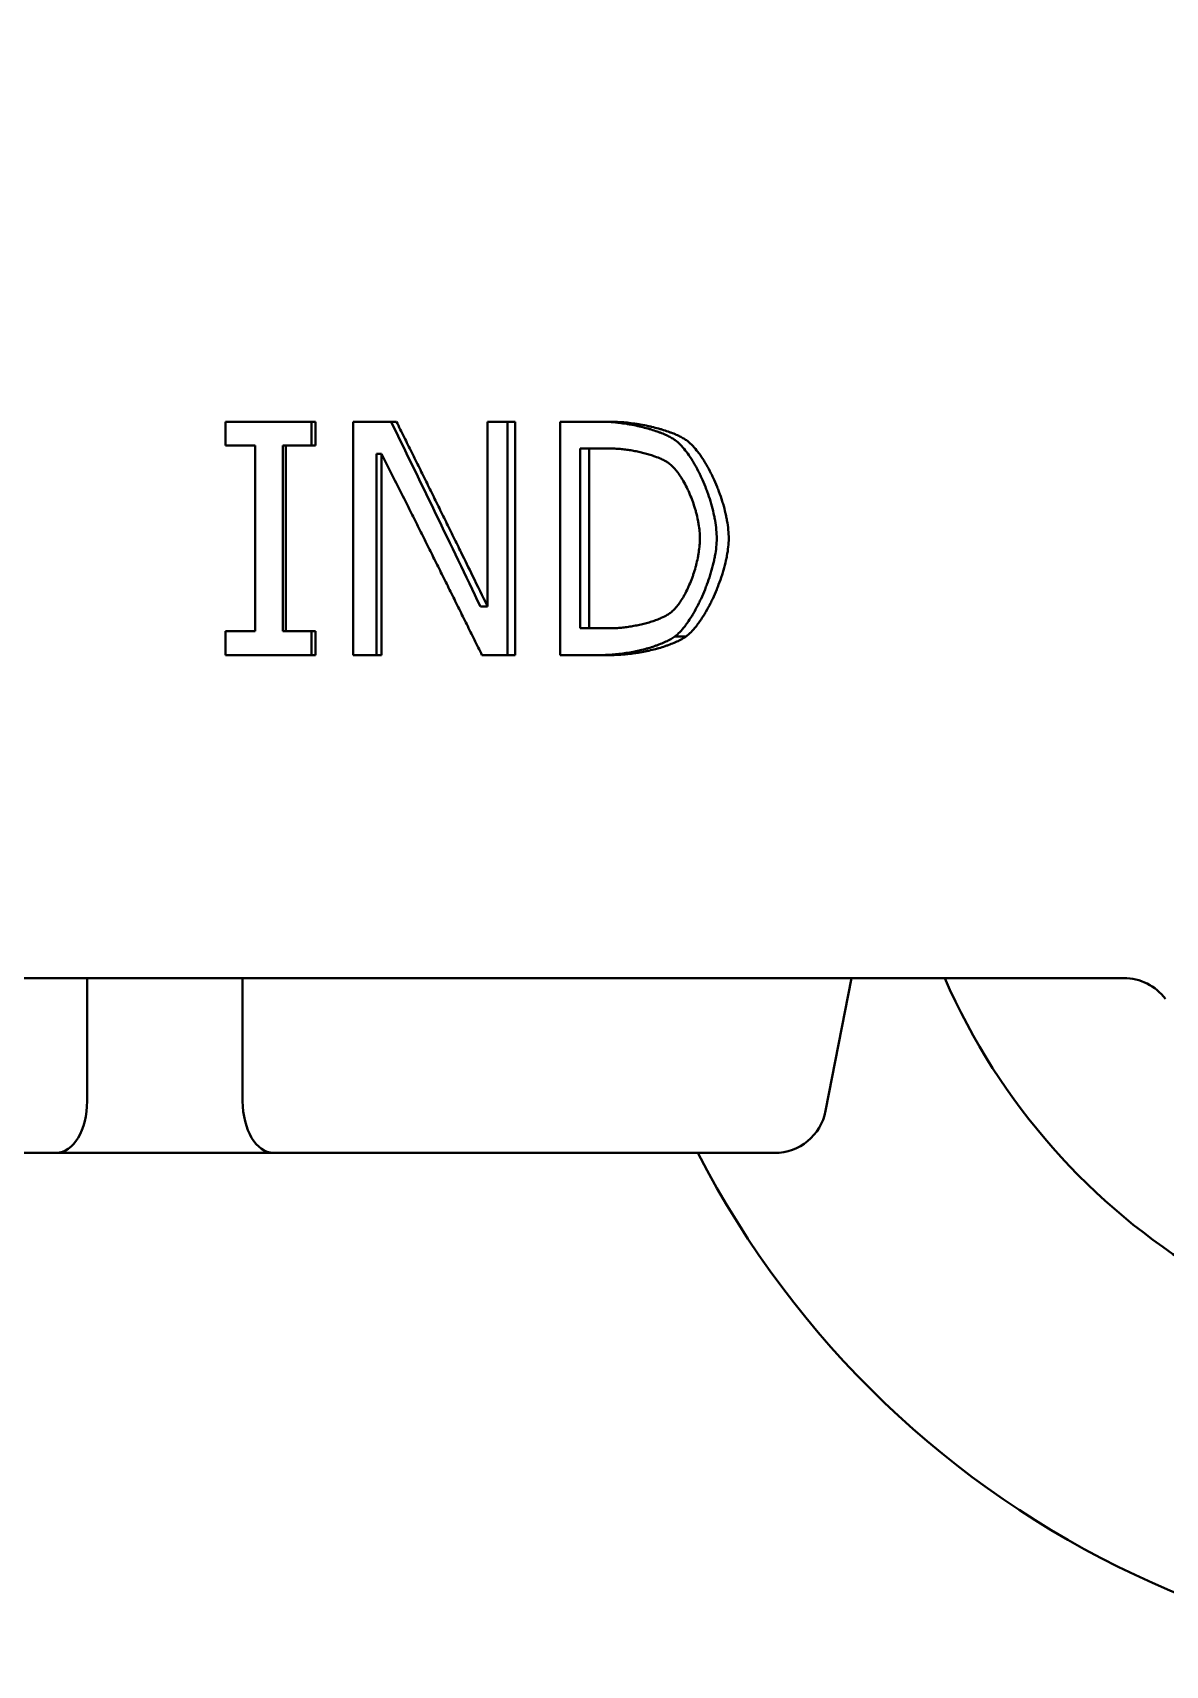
# Model space of a CAD drawing. Header units: millimetres. Extents: x 0 to 51860, y 0 to 5940.
# Drawn here: x 1392.4 to 1436.1, y 1683.2 to 1746.2 of the extents above; entities that cross this region are included whole.
import ezdxf

# ---------------------------------------------------------------- set-up
doc = ezdxf.new("R2010")
doc.units = ezdxf.units.MM
doc.header["$LTSCALE"] = 10
doc.layers.add('가시적인 것(ISO)', color=3, linetype='Continuous', lineweight=40)

msp = doc.modelspace()

# ---------------------------------------------------------------- linework, layer by layer
at = {"layer": '가시적인 것(ISO)'}
for p, q in [((1403.3194, 1731.2034), (1399.8551, 1731.2034)), ((1399.8551, 1730.2844), (1399.8551, 1731.2034)), ((1403.1747, 1731.2034), (1403.1747, 1730.2844)), ((1403.3194, 1731.2034), (1403.3194, 1730.2844)), ((1406.4492, 1731.2034), (1404.781, 1731.2034)), ((1404.781, 1722.2034), (1404.781, 1731.2034)), ((1411.0341, 1731.2034), (1409.9654, 1731.2034)), ((1409.9654, 1724.0778), (1409.9654, 1731.2034)), ((1410.7359, 1731.2034), (1410.7359, 1722.2034)), ((1411.0341, 1731.2034), (1411.0341, 1722.2034)), ((1414.6826, 1731.2034), (1412.7643, 1731.2034)), ((1412.7643, 1722.2034), (1412.7643, 1731.2034)), ((1399.8551, 1730.2844), (1400.9958, 1730.2844)), ((1400.9958, 1723.1223), (1400.9958, 1730.2844)), ((1402.0625, 1730.2844), (1402.0625, 1723.1223)), ((1402.0625, 1730.2844), (1402.1846, 1730.2844)), ((1402.1846, 1730.2844), (1402.1846, 1723.1223)), ((1402.1846, 1730.2844), (1403.3194, 1730.2844)), ((1413.5325, 1730.1677), (1413.8874, 1730.1677)), ((1413.5325, 1730.1677), (1413.5325, 1723.239)), ((1413.8874, 1730.1677), (1414.7368, 1730.1677)), ((1413.8874, 1730.1677), (1413.8874, 1723.239)), ((1405.682, 1729.9635), (1405.682, 1722.2034)), ((1405.682, 1729.9635), (1405.8777, 1729.9635)), ((1405.8777, 1729.9635), (1405.8777, 1722.2034)), ((1409.6885, 1724.0778), (1409.9654, 1724.0778)), ((1413.5325, 1723.239), (1413.8874, 1723.239)), ((1414.7368, 1723.239), (1413.8874, 1723.239)), ((1400.9958, 1723.1223), (1399.8551, 1723.1223)), ((1399.8551, 1722.2034), (1399.8551, 1723.1223)), ((1402.0625, 1723.1223), (1402.1846, 1723.1223)), ((1403.3194, 1723.1223), (1402.1846, 1723.1223)), ((1403.1747, 1723.1223), (1403.1747, 1722.2034)), ((1403.3194, 1723.1223), (1403.3194, 1722.2034)), ((1417.1937, 1722.9254), (1417.623, 1722.9254)), ((1399.8551, 1722.2034), (1403.3194, 1722.2034)), ((1404.781, 1722.2034), (1405.8777, 1722.2034)), ((1409.748, 1722.2034), (1411.0341, 1722.2034)), ((1412.7643, 1722.2034), (1414.7029, 1722.2034)), ((1426.3598, 1709.7463), (1351.5085, 1709.7463)), ((1394.5147, 1709.7463), (1394.5147, 1705.0063)), ((1400.5147, 1709.7463), (1400.5147, 1705.0063)), ((1423.9991, 1709.7463), (1423.0049, 1704.6251)), ((1426.3598, 1709.7463), (1434.5428, 1709.7463)), ((1393.0565, 1703.0063), (1365.209, 1703.0063)), ((1393.0565, 1703.0063), (1393.3274, 1703.0063)), ((1393.3274, 1703.0063), (1401.702, 1703.0063)), ((1401.702, 1703.0063), (1401.9729, 1703.0063)), ((1421.0416, 1703.0063), (1401.9729, 1703.0063))]:
    msp.add_line(p, q, dxfattribs=at)
for centre, radius, start, end in [((1450.5147, 1719.7463), 36.5, 207.298748, 72.047639), ((1450.5147, 1719.7463), 25, 203.578178, 55.541037), ((1434.5147, 1707.7463), 2, 36.869732, 89.999621), ((1421.0416, 1705.0063), 2, 270, 349.013498)]:
    msp.add_arc(centre, radius, start, end, dxfattribs=at)
for centre, start_param, end_param in [((1393.3274, 1705.0063), 0, 1.5707963), ((1401.702, 1705.0063), 4.712389, 6.2831853)]:
    msp.add_ellipse(centre, major_axis=(0, -2), ratio=0.5936331, start_param=start_param, end_param=end_param, dxfattribs=at)
msp.add_open_spline([(1406.2422, 1731.2034), (1407.4008, 1728.8282), (1408.5505, 1726.453), (1409.6885, 1724.0778)], degree=3, dxfattribs=at)
for points, knots in [([(1406.4492, 1731.2034), (1406.5477, 1731.0055), (1406.7446, 1730.6096), (1406.9904, 1730.1147), (1407.2359, 1729.6199), (1407.4321, 1729.224), (1407.6772, 1728.7292), (1407.873, 1728.3333), (1408.1175, 1727.8385), (1408.3129, 1727.4426), (1408.5569, 1726.9478), (1408.7518, 1726.5519), (1409.0439, 1725.9581), (1409.4327, 1725.1664), (1409.7719, 1724.4736), (1409.9654, 1724.0778)], [0, 0, 0, 0, 0.06662157, 0.13324314, 0.16655392, 0.23317549, 0.26648627, 0.33310784, 0.36641862, 0.43304019, 0.46635097, 0.53297254, 0.56628332, 0.66621568, 0.79945881, 0.79945881, 0.79945881, 0.79945881]), ([(1414.3118, 1731.2034), (1414.4081, 1731.2034), (1414.5053, 1731.2008), (1414.7006, 1731.1907), (1414.7987, 1731.1833), (1414.9454, 1731.169), (1414.9943, 1731.1636), (1415.1406, 1731.1462), (1415.2376, 1731.1325), (1415.3815, 1731.1094), (1415.4292, 1731.1012), (1415.5714, 1731.0755), (1415.6648, 1731.0567), (1415.8021, 1731.0263), (1415.8473, 1731.0159), (1415.9815, 1730.9835), (1416.0688, 1730.9607), (1416.1955, 1730.9248), (1416.2371, 1730.9126), (1416.3595, 1730.8753), (1416.4381, 1730.8495), (1416.5507, 1730.8098), (1416.5873, 1730.7964), (1416.6942, 1730.7558), (1416.7617, 1730.7281), (1416.8562, 1730.6862), (1416.8867, 1730.6722), (1416.9744, 1730.6299), (1417.0283, 1730.6015), (1417.1256, 1730.5449), (1417.169, 1730.5166), (1417.2066, 1730.4886)], [0, 0, 0, 0, 0.0833333, 0.0833333, 0.1666667, 0.1666667, 0.2083333, 0.2083333, 0.2916667, 0.2916667, 0.3333333, 0.3333333, 0.4166667, 0.4166667, 0.4583333, 0.4583333, 0.5416667, 0.5416667, 0.5833333, 0.5833333, 0.6666667, 0.6666667, 0.7083333, 0.7083333, 0.7916667, 0.7916667, 0.8333333, 0.8333333, 0.9166667, 0.9166667, 1, 1, 1, 1]), ([(1414.6826, 1731.2034), (1414.7808, 1731.2034), (1414.88, 1731.2008), (1414.9796, 1731.1957), (1415.0793, 1731.1907), (1415.1793, 1731.1833), (1415.2791, 1731.1737), (1415.329, 1731.169), (1415.3789, 1731.1636), (1415.4286, 1731.1578), (1415.5281, 1731.1462), (1415.6271, 1731.1325), (1415.725, 1731.1171), (1415.774, 1731.1094), (1415.8227, 1731.1012), (1415.871, 1731.0926), (1415.9677, 1731.0755), (1416.063, 1731.0567), (1416.1564, 1731.0365), (1416.2031, 1731.0263), (1416.2492, 1731.0159), (1416.2949, 1731.0051), (1416.3862, 1730.9835), (1416.4752, 1730.9607), (1416.5614, 1730.9368), (1416.6045, 1730.9248), (1416.6469, 1730.9126), (1416.6886, 1730.9002), (1416.7719, 1730.8753), (1416.852, 1730.8495), (1416.9286, 1730.823), (1416.9669, 1730.8098), (1417.0042, 1730.7964), (1417.0406, 1730.7829), (1417.1133, 1730.7558), (1417.1821, 1730.7281), (1417.2465, 1730.7002), (1417.2786, 1730.6862), (1417.3097, 1730.6722), (1417.3395, 1730.6581), (1417.3992, 1730.6299), (1417.4542, 1730.6015), (1417.5038, 1730.5732), (1417.5534, 1730.5449), (1417.5977, 1730.5166), (1417.6361, 1730.4886)], [0, 0, 0, 0, 0.0833333, 0.0833333, 0.0833333, 0.1666667, 0.1666667, 0.1666667, 0.2083333, 0.2083333, 0.2083333, 0.2916667, 0.2916667, 0.2916667, 0.3333333, 0.3333333, 0.3333333, 0.4166667, 0.4166667, 0.4166667, 0.4583333, 0.4583333, 0.4583333, 0.5416667, 0.5416667, 0.5416667, 0.5833333, 0.5833333, 0.5833333, 0.6666667, 0.6666667, 0.6666667, 0.7083333, 0.7083333, 0.7083333, 0.7916667, 0.7916667, 0.7916667, 0.8333333, 0.8333333, 0.8333333, 0.9166667, 0.9166667, 0.9166667, 1, 1, 1, 1]), ([(1416.9222, 1729.628), (1416.8857, 1729.6517), (1416.8454, 1729.6752), (1416.8016, 1729.6984), (1416.7579, 1729.7216), (1416.7108, 1729.7444), (1416.6607, 1729.7668), (1416.5857, 1729.8003), (1416.5039, 1729.8328), (1416.4172, 1729.8639), (1416.3882, 1729.8742), (1416.3587, 1729.8844), (1416.3288, 1729.8944), (1416.2688, 1729.9144), (1416.2067, 1729.9336), (1416.1431, 1729.952), (1416.1113, 1729.9612), (1416.0791, 1729.9702), (1416.0466, 1729.979), (1415.9816, 1729.9965), (1415.9152, 1730.0131), (1415.8479, 1730.0286), (1415.8143, 1730.0364), (1415.7804, 1730.0439), (1415.7464, 1730.0511), (1415.6784, 1730.0656), (1415.6097, 1730.0789), (1415.5409, 1730.091), (1415.5064, 1730.0971), (1415.472, 1730.1028), (1415.4375, 1730.1082), (1415.3686, 1730.119), (1415.2998, 1730.1285), (1415.2315, 1730.1365), (1415.1973, 1730.1406), (1415.1633, 1730.1442), (1415.1295, 1730.1475), (1415.0619, 1730.1541), (1414.995, 1730.1591), (1414.9294, 1730.1625), (1414.8638, 1730.166), (1414.7994, 1730.1677), (1414.7368, 1730.1677)], [0, 0, 0, 0, 0.0833333, 0.0833333, 0.0833333, 0.1666667, 0.1666667, 0.1666667, 0.2916667, 0.2916667, 0.2916667, 0.3333333, 0.3333333, 0.3333333, 0.4166667, 0.4166667, 0.4166667, 0.4583333, 0.4583333, 0.4583333, 0.5416667, 0.5416667, 0.5416667, 0.5833333, 0.5833333, 0.5833333, 0.6666667, 0.6666667, 0.6666667, 0.7083333, 0.7083333, 0.7083333, 0.7916667, 0.7916667, 0.7916667, 0.8333333, 0.8333333, 0.8333333, 0.9166667, 0.9166667, 0.9166667, 1, 1, 1, 1]), ([(1417.2066, 1730.4886), (1417.2706, 1730.4406), (1417.3351, 1730.3834), (1417.3996, 1730.318), (1417.464, 1730.2527), (1417.5283, 1730.1793), (1417.5921, 1730.0988), (1417.624, 1730.0586), (1417.6557, 1730.0166), (1417.6872, 1729.973), (1417.7503, 1729.8859), (1417.8124, 1729.7923), (1417.8732, 1729.6933), (1417.9036, 1729.6438), (1417.9337, 1729.593), (1417.9633, 1729.541), (1418.0226, 1729.437), (1418.0802, 1729.3283), (1418.1357, 1729.2158), (1418.1634, 1729.1596), (1418.1906, 1729.1025), (1418.2172, 1729.0445), (1418.2704, 1728.9287), (1418.3211, 1728.8098), (1418.369, 1728.6888), (1418.3929, 1728.6283), (1418.416, 1728.5674), (1418.4384, 1728.506), (1418.4832, 1728.3834), (1418.5247, 1728.2592), (1418.5626, 1728.1348), (1418.5815, 1728.0725), (1418.5995, 1728.0102), (1418.6165, 1727.948), (1418.6505, 1727.8234), (1418.6806, 1727.6991), (1418.7062, 1727.5762), (1418.719, 1727.5147), (1418.7307, 1727.4535), (1418.7412, 1727.3928), (1418.7621, 1727.2715), (1418.7784, 1727.152), (1418.7894, 1727.0355), (1418.8004, 1726.919), (1418.8062, 1726.8055), (1418.8062, 1726.6961)], [0, 0, 0, 0, 0.0833333, 0.0833333, 0.0833333, 0.1666667, 0.1666667, 0.1666667, 0.2083333, 0.2083333, 0.2083333, 0.2916667, 0.2916667, 0.2916667, 0.3333333, 0.3333333, 0.3333333, 0.4166667, 0.4166667, 0.4166667, 0.4583333, 0.4583333, 0.4583333, 0.5416667, 0.5416667, 0.5416667, 0.5833333, 0.5833333, 0.5833333, 0.6666667, 0.6666667, 0.6666667, 0.7083333, 0.7083333, 0.7083333, 0.7916667, 0.7916667, 0.7916667, 0.8333333, 0.8333333, 0.8333333, 0.9166667, 0.9166667, 0.9166667, 1, 1, 1, 1]), ([(1417.6361, 1730.4886), (1417.7015, 1730.4406), (1417.7673, 1730.3834), (1417.833, 1730.318), (1417.8987, 1730.2527), (1417.9644, 1730.1793), (1418.0294, 1730.0988), (1418.062, 1730.0586), (1418.0943, 1730.0166), (1418.1265, 1729.973), (1418.1908, 1729.8859), (1418.2543, 1729.7923), (1418.3163, 1729.6933), (1418.3473, 1729.6438), (1418.378, 1729.593), (1418.4082, 1729.541), (1418.4687, 1729.437), (1418.5275, 1729.3283), (1418.5841, 1729.2158), (1418.6124, 1729.1596), (1418.6401, 1729.1025), (1418.6672, 1729.0445), (1418.7215, 1728.9287), (1418.7733, 1728.8098), (1418.8221, 1728.6888), (1418.8465, 1728.6283), (1418.8701, 1728.5674), (1418.8929, 1728.506), (1418.9386, 1728.3834), (1418.981, 1728.2592), (1419.0196, 1728.1348), (1419.0389, 1728.0725), (1419.0573, 1728.0102), (1419.0746, 1727.948), (1419.1094, 1727.8234), (1419.14, 1727.6991), (1419.1661, 1727.5762), (1419.1792, 1727.5147), (1419.1911, 1727.4535), (1419.2018, 1727.3928), (1419.2232, 1727.2715), (1419.2398, 1727.152), (1419.251, 1727.0355), (1419.2623, 1726.919), (1419.2682, 1726.8055), (1419.2682, 1726.6961)], [0, 0, 0, 0, 0.0833333, 0.0833333, 0.0833333, 0.1666667, 0.1666667, 0.1666667, 0.2083333, 0.2083333, 0.2083333, 0.2916667, 0.2916667, 0.2916667, 0.3333333, 0.3333333, 0.3333333, 0.4166667, 0.4166667, 0.4166667, 0.4583333, 0.4583333, 0.4583333, 0.5416667, 0.5416667, 0.5416667, 0.5833333, 0.5833333, 0.5833333, 0.6666667, 0.6666667, 0.6666667, 0.7083333, 0.7083333, 0.7083333, 0.7916667, 0.7916667, 0.7916667, 0.8333333, 0.8333333, 0.8333333, 0.9166667, 0.9166667, 0.9166667, 1, 1, 1, 1]), ([(1409.748, 1722.2034), (1409.6504, 1722.4011), (1409.455, 1722.7965), (1409.2103, 1723.2908), (1408.9654, 1723.7851), (1408.7692, 1724.1805), (1408.5236, 1724.6748), (1408.327, 1725.0702), (1408.0808, 1725.5645), (1407.8837, 1725.9599), (1407.6371, 1726.4542), (1407.4395, 1726.8496), (1407.1924, 1727.3438), (1406.9944, 1727.7393), (1406.7109, 1728.3049), (1406.3555, 1729.0134), (1406.049, 1729.623), (1405.8777, 1729.9635)], [0, 0, 0, 0, 0.06666667, 0.13333333, 0.16666667, 0.23333333, 0.26666667, 0.33333333, 0.36666667, 0.43333333, 0.46666667, 0.53333333, 0.56666667, 0.63333333, 0.66666667, 0.75740768, 0.87222303, 0.87222303, 0.87222303, 0.87222303]), ([(1418.155, 1726.7107), (1418.155, 1726.797), (1418.1508, 1726.8863), (1418.1426, 1726.9777), (1418.1344, 1727.0691), (1418.1223, 1727.1627), (1418.1066, 1727.2575), (1418.0988, 1727.3049), (1418.09, 1727.3527), (1418.0805, 1727.4006), (1418.0613, 1727.4965), (1418.0388, 1727.5932), (1418.0132, 1727.69), (1418.0005, 1727.7383), (1417.9869, 1727.7867), (1417.9727, 1727.8349), (1417.9442, 1727.9314), (1417.9128, 1728.0275), (1417.879, 1728.1223), (1417.862, 1728.1697), (1417.8445, 1728.2167), (1417.8263, 1728.2633), (1417.7901, 1728.3566), (1417.7515, 1728.4481), (1417.7109, 1728.5371), (1417.6906, 1728.5816), (1417.6699, 1728.6254), (1417.6486, 1728.6685), (1417.6062, 1728.7546), (1417.562, 1728.8378), (1417.5163, 1728.9171), (1417.4935, 1728.9567), (1417.4703, 1728.9954), (1417.4467, 1729.033), (1417.3997, 1729.1082), (1417.3514, 1729.1791), (1417.3023, 1729.2448), (1417.2777, 1729.2777), (1417.2529, 1729.3093), (1417.2279, 1729.3395), (1417.1779, 1729.3999), (1417.1272, 1729.4547), (1417.0761, 1729.5031), (1417.025, 1729.5514), (1416.9736, 1729.5934), (1416.9222, 1729.628)], [0, 0, 0, 0, 0.0833333, 0.0833333, 0.0833333, 0.1666667, 0.1666667, 0.1666667, 0.2083333, 0.2083333, 0.2083333, 0.2916667, 0.2916667, 0.2916667, 0.3333333, 0.3333333, 0.3333333, 0.4166667, 0.4166667, 0.4166667, 0.4583333, 0.4583333, 0.4583333, 0.5416667, 0.5416667, 0.5416667, 0.5833333, 0.5833333, 0.5833333, 0.6666667, 0.6666667, 0.6666667, 0.7083333, 0.7083333, 0.7083333, 0.7916667, 0.7916667, 0.7916667, 0.8333333, 0.8333333, 0.8333333, 0.9166667, 0.9166667, 0.9166667, 1, 1, 1, 1]), ([(1417.0217, 1723.8371), (1417.0692, 1723.8723), (1417.1166, 1723.9144), (1417.1637, 1723.9624), (1417.2108, 1724.0105), (1417.2576, 1724.0646), (1417.3036, 1724.1239), (1417.3267, 1724.1536), (1417.3495, 1724.1845), (1417.3721, 1724.2167), (1417.4174, 1724.2811), (1417.4618, 1724.3504), (1417.5051, 1724.4237), (1417.5267, 1724.4604), (1417.548, 1724.4981), (1417.569, 1724.5367), (1417.611, 1724.614), (1417.6517, 1724.6949), (1417.6907, 1724.7789), (1417.7101, 1724.8208), (1417.7292, 1724.8635), (1417.7478, 1724.9068), (1417.7851, 1724.9935), (1417.8205, 1725.0827), (1417.8538, 1725.1738), (1417.8704, 1725.2193), (1417.8865, 1725.2652), (1417.902, 1725.3116), (1417.9331, 1725.4042), (1417.9619, 1725.4982), (1417.988, 1725.5929), (1418.001, 1725.6402), (1418.0134, 1725.6877), (1418.0252, 1725.7353), (1418.0486, 1725.8304), (1418.0692, 1725.9258), (1418.0868, 1726.0207), (1418.0955, 1726.0681), (1418.1035, 1726.1154), (1418.1107, 1726.1625), (1418.125, 1726.2567), (1418.1361, 1726.35), (1418.1436, 1726.4416), (1418.1511, 1726.5332), (1418.155, 1726.6232), (1418.155, 1726.7107)], [0, 0, 0, 0, 0.0833333, 0.0833333, 0.0833333, 0.1666667, 0.1666667, 0.1666667, 0.2083333, 0.2083333, 0.2083333, 0.2916667, 0.2916667, 0.2916667, 0.3333333, 0.3333333, 0.3333333, 0.4166667, 0.4166667, 0.4166667, 0.4583333, 0.4583333, 0.4583333, 0.5416667, 0.5416667, 0.5416667, 0.5833333, 0.5833333, 0.5833333, 0.6666667, 0.6666667, 0.6666667, 0.7083333, 0.7083333, 0.7083333, 0.7916667, 0.7916667, 0.7916667, 0.8333333, 0.8333333, 0.8333333, 0.9166667, 0.9166667, 0.9166667, 1, 1, 1, 1]), ([(1418.8062, 1726.6961), (1418.8062, 1726.5934), (1418.8002, 1726.4854), (1418.7887, 1726.3736), (1418.7772, 1726.2617), (1418.7603, 1726.1458), (1418.7385, 1726.0273), (1418.7275, 1725.968), (1418.7154, 1725.9081), (1418.7022, 1725.8476), (1418.6756, 1725.7267), (1418.6445, 1725.6038), (1418.6093, 1725.48), (1418.5917, 1725.4181), (1418.5732, 1725.356), (1418.5536, 1725.2939), (1418.5146, 1725.1696), (1418.4718, 1725.0452), (1418.4259, 1724.9219), (1418.4029, 1724.8602), (1418.3792, 1724.7988), (1418.3547, 1724.7378), (1418.3057, 1724.6159), (1418.2539, 1724.4957), (1418.1997, 1724.3785), (1418.1727, 1724.3199), (1418.145, 1724.262), (1418.1169, 1724.2051), (1418.0605, 1724.0912), (1418.0022, 1723.9809), (1417.9425, 1723.8755), (1417.9126, 1723.8227), (1417.8823, 1723.7713), (1417.8518, 1723.7211), (1417.7907, 1723.6209), (1417.7285, 1723.5262), (1417.6658, 1723.4383), (1417.6344, 1723.3943), (1417.6029, 1723.352), (1417.5713, 1723.3116), (1417.5081, 1723.2308), (1417.4446, 1723.1573), (1417.3815, 1723.0925), (1417.3184, 1723.0277), (1417.2556, 1722.9716), (1417.1937, 1722.9254)], [0, 0, 0, 0, 0.0833333, 0.0833333, 0.0833333, 0.1666667, 0.1666667, 0.1666667, 0.2083333, 0.2083333, 0.2083333, 0.2916667, 0.2916667, 0.2916667, 0.3333333, 0.3333333, 0.3333333, 0.4166667, 0.4166667, 0.4166667, 0.4583333, 0.4583333, 0.4583333, 0.5416667, 0.5416667, 0.5416667, 0.5833333, 0.5833333, 0.5833333, 0.6666667, 0.6666667, 0.6666667, 0.7083333, 0.7083333, 0.7083333, 0.7916667, 0.7916667, 0.7916667, 0.8333333, 0.8333333, 0.8333333, 0.9166667, 0.9166667, 0.9166667, 1, 1, 1, 1]), ([(1419.2682, 1726.6961), (1419.2682, 1726.5934), (1419.262, 1726.4854), (1419.2503, 1726.3736), (1419.2386, 1726.2617), (1419.2213, 1726.1458), (1419.1991, 1726.0273), (1419.1879, 1725.968), (1419.1756, 1725.9081), (1419.162, 1725.8476), (1419.1349, 1725.7267), (1419.1032, 1725.6038), (1419.0673, 1725.48), (1419.0494, 1725.4181), (1419.0304, 1725.356), (1419.0105, 1725.2939), (1418.9707, 1725.1696), (1418.927, 1725.0452), (1418.8801, 1724.9219), (1418.8567, 1724.8602), (1418.8325, 1724.7988), (1418.8075, 1724.7378), (1418.7575, 1724.6159), (1418.7046, 1724.4957), (1418.6494, 1724.3785), (1418.6218, 1724.3199), (1418.5936, 1724.262), (1418.5648, 1724.2051), (1418.5074, 1724.0912), (1418.4479, 1723.9809), (1418.3869, 1723.8755), (1418.3564, 1723.8227), (1418.3256, 1723.7713), (1418.2944, 1723.7211), (1418.2321, 1723.6209), (1418.1686, 1723.5262), (1418.1046, 1723.4383), (1418.0726, 1723.3943), (1418.0404, 1723.352), (1418.0082, 1723.3116), (1417.9437, 1723.2308), (1417.879, 1723.1573), (1417.8146, 1723.0925), (1417.7502, 1723.0277), (1417.6861, 1722.9716), (1417.623, 1722.9254)], [0, 0, 0, 0, 0.0833333, 0.0833333, 0.0833333, 0.1666667, 0.1666667, 0.1666667, 0.2083333, 0.2083333, 0.2083333, 0.2916667, 0.2916667, 0.2916667, 0.3333333, 0.3333333, 0.3333333, 0.4166667, 0.4166667, 0.4166667, 0.4583333, 0.4583333, 0.4583333, 0.5416667, 0.5416667, 0.5416667, 0.5833333, 0.5833333, 0.5833333, 0.6666667, 0.6666667, 0.6666667, 0.7083333, 0.7083333, 0.7083333, 0.7916667, 0.7916667, 0.7916667, 0.8333333, 0.8333333, 0.8333333, 0.9166667, 0.9166667, 0.9166667, 1, 1, 1, 1]), ([(1414.7368, 1723.239), (1414.7983, 1723.239), (1414.8623, 1723.2408), (1414.9284, 1723.2443), (1414.9944, 1723.2477), (1415.0625, 1723.2528), (1415.1318, 1723.2595), (1415.1665, 1723.2629), (1415.2016, 1723.2666), (1415.2368, 1723.2708), (1415.3074, 1723.279), (1415.3791, 1723.2888), (1415.4511, 1723.3), (1415.4872, 1723.3056), (1415.5233, 1723.3116), (1415.5595, 1723.3179), (1415.6319, 1723.3305), (1415.7044, 1723.3446), (1415.7765, 1723.3599), (1415.8125, 1723.3675), (1415.8485, 1723.3755), (1415.8842, 1723.3838), (1415.9557, 1723.4003), (1416.0264, 1723.4181), (1416.0958, 1723.4371), (1416.1305, 1723.4465), (1416.1648, 1723.4563), (1416.1988, 1723.4663), (1416.2667, 1723.4864), (1416.3329, 1723.5075), (1416.3969, 1723.5297), (1416.429, 1723.5408), (1416.4604, 1723.5521), (1416.4913, 1723.5637), (1416.5529, 1723.5868), (1416.6121, 1723.6108), (1416.6681, 1723.6358), (1416.7522, 1723.6731), (1416.8294, 1723.7124), (1416.8976, 1723.7533), (1416.9431, 1723.7806), (1416.9847, 1723.8085), (1417.0217, 1723.8371)], [0, 0, 0, 0, 0.0833333, 0.0833333, 0.0833333, 0.1666667, 0.1666667, 0.1666667, 0.2083333, 0.2083333, 0.2083333, 0.2916667, 0.2916667, 0.2916667, 0.3333333, 0.3333333, 0.3333333, 0.4166667, 0.4166667, 0.4166667, 0.4583333, 0.4583333, 0.4583333, 0.5416667, 0.5416667, 0.5416667, 0.5833333, 0.5833333, 0.5833333, 0.6666667, 0.6666667, 0.6666667, 0.7083333, 0.7083333, 0.7083333, 0.7916667, 0.7916667, 0.7916667, 0.9166667, 0.9166667, 0.9166667, 1, 1, 1, 1]), ([(1417.1937, 1722.9254), (1417.1431, 1722.8896), (1417.0881, 1722.8547), (1416.97, 1722.787), (1416.9071, 1722.7542), (1416.8074, 1722.7067), (1416.7733, 1722.6912), (1416.6686, 1722.6454), (1416.5956, 1722.6161), (1416.4821, 1722.5741), (1416.4436, 1722.5604), (1416.3262, 1722.5202), (1416.2456, 1722.4948), (1416.1217, 1722.4588), (1416.08, 1722.4471), (1415.9534, 1722.4132), (1415.8675, 1722.3921), (1415.7368, 1722.3627), (1415.693, 1722.3533), (1415.5608, 1722.3262), (1415.4719, 1722.3097), (1415.338, 1722.2876), (1415.2933, 1722.2806), (1415.1592, 1722.2609), (1415.0697, 1722.2496), (1414.9363, 1722.2352), (1414.892, 1722.2309), (1414.7595, 1722.2192), (1414.672, 1722.2133), (1414.4996, 1722.2054), (1414.4147, 1722.2034), (1414.3317, 1722.2034)], [0, 0, 0, 0, 0.0833333, 0.0833333, 0.1666667, 0.1666667, 0.2083333, 0.2083333, 0.2916667, 0.2916667, 0.3333333, 0.3333333, 0.4166667, 0.4166667, 0.4583333, 0.4583333, 0.5416667, 0.5416667, 0.5833333, 0.5833333, 0.6666667, 0.6666667, 0.7083333, 0.7083333, 0.7916667, 0.7916667, 0.8333333, 0.8333333, 0.9166667, 0.9166667, 1, 1, 1, 1]), ([(1417.623, 1722.9254), (1417.5714, 1722.8896), (1417.5152, 1722.8547), (1417.455, 1722.8208), (1417.3948, 1722.787), (1417.3305, 1722.7542), (1417.2627, 1722.7225), (1417.2288, 1722.7067), (1417.194, 1722.6912), (1417.1584, 1722.6759), (1417.0872, 1722.6454), (1417.0127, 1722.6161), (1416.9355, 1722.5881), (1416.8969, 1722.5741), (1416.8576, 1722.5604), (1416.8177, 1722.547), (1416.7379, 1722.5202), (1416.6556, 1722.4948), (1416.5713, 1722.4708), (1416.5292, 1722.4588), (1416.4866, 1722.4471), (1416.4436, 1722.4358), (1416.3575, 1722.4132), (1416.2698, 1722.3921), (1416.1809, 1722.3725), (1416.1365, 1722.3627), (1416.0918, 1722.3533), (1416.0468, 1722.3443), (1415.9569, 1722.3262), (1415.8662, 1722.3097), (1415.7752, 1722.295), (1415.7296, 1722.2876), (1415.684, 1722.2806), (1415.6384, 1722.274), (1415.5472, 1722.2609), (1415.4559, 1722.2496), (1415.3651, 1722.24), (1415.3197, 1722.2352), (1415.2745, 1722.2309), (1415.2294, 1722.227), (1415.1393, 1722.2192), (1415.05, 1722.2133), (1414.9621, 1722.2094), (1414.8741, 1722.2054), (1414.7876, 1722.2034), (1414.7029, 1722.2034)], [0, 0, 0, 0, 0.0833333, 0.0833333, 0.0833333, 0.1666667, 0.1666667, 0.1666667, 0.2083333, 0.2083333, 0.2083333, 0.2916667, 0.2916667, 0.2916667, 0.3333333, 0.3333333, 0.3333333, 0.4166667, 0.4166667, 0.4166667, 0.4583333, 0.4583333, 0.4583333, 0.5416667, 0.5416667, 0.5416667, 0.5833333, 0.5833333, 0.5833333, 0.6666667, 0.6666667, 0.6666667, 0.7083333, 0.7083333, 0.7083333, 0.7916667, 0.7916667, 0.7916667, 0.8333333, 0.8333333, 0.8333333, 0.9166667, 0.9166667, 0.9166667, 1, 1, 1, 1])]:
    msp.add_open_spline(points, degree=3, knots=knots, dxfattribs=at)

doc.saveas('drawing.dxf')
